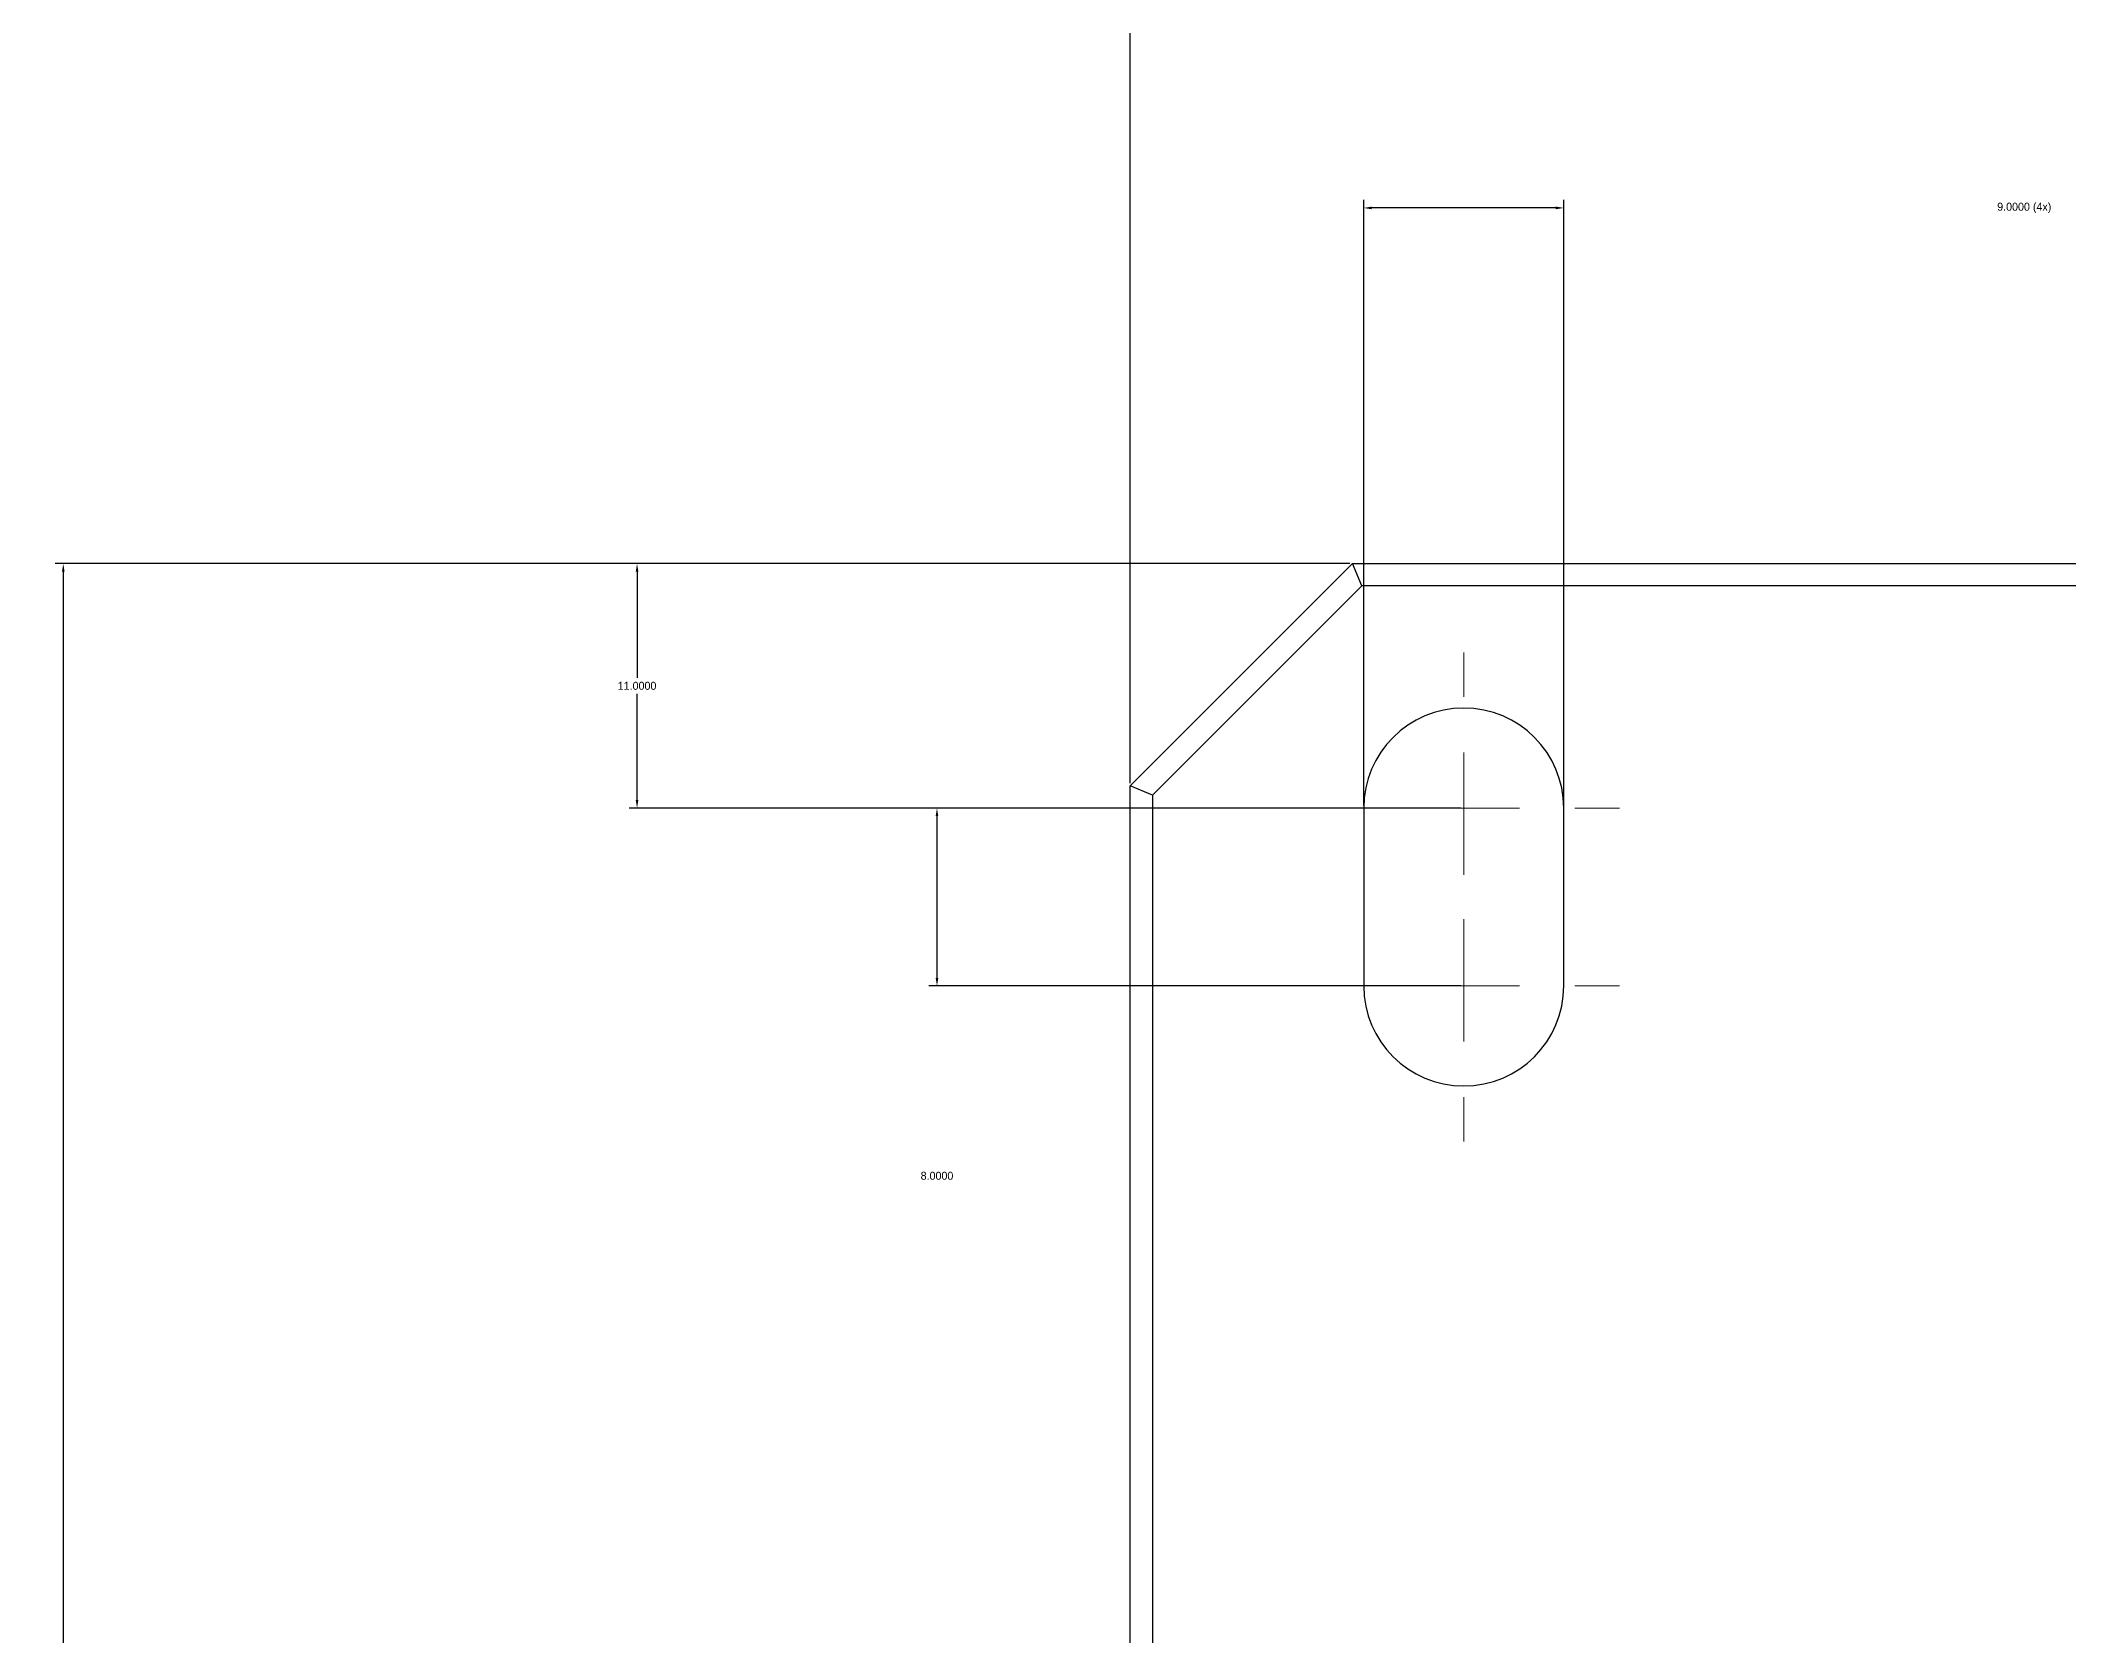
# Model space of a CAD drawing. Header units: millimetres. Extents: x 15 to 913, y -15 to 331.
# Drawn here: x 41.17 to 86.78, y 220.25 to 256.12 of the extents above; entities that cross this region are included whole.
import ezdxf

# ---------------------------------------------------------------- set-up
doc = ezdxf.new("R2010")
doc.units = ezdxf.units.MM
doc.header["$PDSIZE"] = -1
doc.layers.get('0').update_dxf_attribs({"true_color": 0xffffff})
doc.dimstyles.new('QCADDimStyle', dxfattribs={"dimtxt": 3.5, "dimasz": 2.5, "dimexe": 1, "dimexo": 0, "dimgap": 1.524, "dimtad": 1, "dimtoh": 1, "dimdec": 4, "dimzin": 0, "dimdsep": 46, "dimtxsty": 'Standard', "dimcen": 0.09, "dimadec": 0, "dimazin": 0, "dimtfac": 1, "dimtdec": 4, "dimtofl": 0, "dimtmove": 0, "dimatfit": 3, "dimfxl": 1, "dimtolj": 1, "dimtzin": 0, "dimarcsym": 0})

# ---------------------------------------------------------------- blocks, each defined once
blk = doc.blocks.new('*D57')
at = {"color": 0, "linetype": 'Continuous', "lineweight": -2}
for p, q in [((70.622, 244.36), (54.41, 244.36)), ((54.59, 244.18), (54.59, 241.79)), ((54.59, 239.04), (54.59, 241.43)), ((73.122, 238.86), (54.41, 238.86))]:
    blk.add_line(p, q, dxfattribs=at)
at = {"color": 0}
for points in [[(54.62, 244.18), (54.56, 244.18), (54.59, 244.36)], [(54.56, 239.04), (54.62, 239.04), (54.59, 238.86)]]:
    blk.add_solid(points, dxfattribs=at)
at = {"layer": 'Defpoints', "color": 0}
for p in [(70.684, 244.36), (54.59, 238.86), (73.184, 238.86)]:
    blk.add_point(p, dxfattribs=at)
at = {"color": 0, "lineweight": 0, "insert": (54.59, 241.61), "char_height": 0.18, "attachment_point": 5}
blk.add_mtext('\\A1;11.0000', dxfattribs=at)
blk = doc.blocks.new('*D58')
at = {"color": 0, "linetype": 'Continuous', "lineweight": -2}
for p, q in [((73.122, 238.86), (61.156, 238.86)), ((61.336, 238.68), (61.336, 235.04)), ((73.122, 234.86), (61.156, 234.86))]:
    blk.add_line(p, q, dxfattribs=at)
at = {"color": 0}
for points in [[(61.366, 238.68), (61.306, 238.68), (61.336, 238.86)], [(61.306, 235.04), (61.366, 235.04), (61.336, 234.86)]]:
    blk.add_solid(points, dxfattribs=at)
at = {"layer": 'Defpoints', "color": 0}
for p in [(73.184, 238.86), (61.336, 234.86), (73.184, 234.86)]:
    blk.add_point(p, dxfattribs=at)
at = {"color": 0, "lineweight": 0, "insert": (61.336, 230.589), "char_height": 0.18, "attachment_point": 5}
blk.add_mtext('\\A1;8.0000', dxfattribs=at)
blk = doc.blocks.new('*D59')
at = {"color": 0, "linetype": 'Continuous', "lineweight": -2}
for p, q in [((65.684, 239.422), (65.684, 276.54)), ((290.684, 239.422), (290.684, 276.54)), ((65.864, 276.36), (177.477, 276.36)), ((290.504, 276.36), (178.892, 276.36))]:
    blk.add_line(p, q, dxfattribs=at)
at = {"color": 0}
for points in [[(65.864, 276.39), (65.864, 276.33), (65.684, 276.36)], [(290.504, 276.33), (290.504, 276.39), (290.684, 276.36)]]:
    blk.add_solid(points, dxfattribs=at)
at = {"layer": 'Defpoints', "color": 0}
for p in [(290.684, 276.36), (65.684, 239.36), (290.684, 239.36)]:
    blk.add_point(p, dxfattribs=at)
at = {"color": 0, "lineweight": 0, "insert": (178.184, 276.36), "char_height": 0.18, "attachment_point": 5}
blk.add_mtext('\\A1;450.0000', dxfattribs=at)
blk = doc.blocks.new('*D60')
at = {"color": 0, "linetype": 'Continuous', "lineweight": -2}
for p, q in [((70.622, 244.36), (41.504, 244.36)), ((41.684, 244.18), (41.684, 158.04)), ((41.684, 71.54), (41.684, 157.68)), ((70.622, 71.36), (41.504, 71.36))]:
    blk.add_line(p, q, dxfattribs=at)
at = {"color": 0}
for points in [[(41.714, 244.18), (41.654, 244.18), (41.684, 244.36)], [(41.654, 71.54), (41.714, 71.54), (41.684, 71.36)]]:
    blk.add_solid(points, dxfattribs=at)
at = {"layer": 'Defpoints', "color": 0}
for p in [(70.684, 244.36), (41.684, 71.36), (70.684, 71.36)]:
    blk.add_point(p, dxfattribs=at)
at = {"color": 0, "lineweight": 0, "insert": (41.684, 157.86), "char_height": 0.18, "attachment_point": 5}
blk.add_mtext('\\A1;346.0000', dxfattribs=at)
blk = doc.blocks.new('*D69')
at = {"color": 0, "linetype": 'Continuous', "lineweight": -2}
for p, q in [((70.934, 238.922), (70.934, 252.54)), ((75.254, 252.36), (71.114, 252.36)), ((75.434, 238.922), (75.434, 252.54))]:
    blk.add_line(p, q, dxfattribs=at)
at = {"color": 0}
for points in [[(71.114, 252.39), (71.114, 252.33), (70.934, 252.36)], [(75.254, 252.33), (75.254, 252.39), (75.434, 252.36)]]:
    blk.add_solid(points, dxfattribs=at)
at = {"layer": 'Defpoints', "color": 0}
for p in [(70.934, 252.36), (70.934, 238.86), (75.434, 238.86)]:
    blk.add_point(p, dxfattribs=at)
at = {"color": 0, "lineweight": 0, "insert": (85.791, 252.36), "char_height": 0.18, "attachment_point": 5}
blk.add_mtext('\\A1;9.0000 (4x)', dxfattribs=at)
blk = doc.blocks.new('SW_CENTERMARKSYMBOL_35')
at = {"color": 0, "linetype": 'Continuous', "lineweight": 0}
for p, q in [((0, 6.5), (0, 7.5)), ((0, 4), (0, 5.25)), ((-2.5, 4), (-3.5, 4)), ((0, 4), (-1.25, 4)), ((0, 4), (0, 2.75)), ((0, 4), (1.25, 4)), ((2.5, 4), (3.5, 4)), ((0, 2.5), (0, 3.5)), ((0, 1.5), (0, 0.5)), ((0, 0), (0, 1.25)), ((-2.5, 0), (-3.5, 0)), ((0, 0), (-1.25, 0)), ((0, 0), (0, -1.25)), ((0, 0), (1.25, 0)), ((2.5, 0), (3.5, 0)), ((0, -2.5), (0, -3.5))]:
    blk.add_line(p, q, dxfattribs=at)

msp = doc.modelspace()

# ---------------------------------------------------------------- linework, layer by layer
at = {"color": 7, "linetype": 'Continuous', "lineweight": 30, "true_color": 0xffffff}
for p, q in [((65.684446, 239.359799), (70.684441, 244.359794)), ((70.891552, 243.8598), (70.684441, 244.359794)), ((70.684441, 244.359794), (285.684444, 244.359794)), ((70.891552, 243.8598), (66.184439, 239.152687)), ((285.477333, 243.8598), (70.891552, 243.8598)), ((66.184439, 239.152687), (65.684446, 239.359799)), ((65.684446, 76.359796), (65.684446, 239.359799)), ((66.184439, 239.152687), (66.184439, 76.566907)), ((70.934445, 238.859798), (70.934445, 234.859797)), ((75.434439, 234.859797), (75.434439, 238.859798))]:
    msp.add_line(p, q, dxfattribs=at)
for centre, start, end in [((73.184443, 238.859797), 0, 180), ((73.184443, 234.859797), 180, 0)]:
    msp.add_arc(centre, 2.25, start, end, dxfattribs=at)

# ---------------------------------------------------------------- block references
at = {"color": 7, "linetype": 'Continuous', "lineweight": 0, "true_color": 0xffffff}
msp.add_blockref('SW_CENTERMARKSYMBOL_35', (73.184443, 234.859797), dxfattribs=at)

# ---------------------------------------------------------------- dimensions: what is measured, and where the dimension line sits
for base, p1, p2, angle, picture, middle in [((290.684443, 276.359797), (65.684443, 239.359797), (290.684443, 239.359797), 0, '*D59', (178.184443, 276.359797)), ((41.684443, 71.359797), (70.684443, 244.359797), (70.684443, 71.359797), 90, '*D60', (41.684443, 157.859797)), ((54.590422, 238.859797), (70.684443, 244.359797), (73.184443, 238.859797), 90, '*D57', (54.590422, 241.609797)), ((61.336215, 234.859797), (73.184443, 238.859797), (73.184443, 234.859797), 90, '*D58', (61.336215, 230.588854))]:
    dim = msp.add_linear_dim(base=base, p1=p1, p2=p2, angle=angle, dimstyle='QCADDimStyle', override={"dimtxt": 0.18, "dimasz": 0.18, "dimexe": 0.18, "dimexo": 0.0625, "dimgap": 0.09, "dimtad": 0, "dimtih": 1, "dimlfac": 2, "dimtmove": 2}, dxfattribs=at)
    dim.commit()
    dim.dimension.update_dxf_attribs({"geometry": picture, "text_midpoint": middle, "dimtype": 160})
dim = msp.add_linear_dim(base=(70.934443, 252.359797), p1=(75.434443, 238.859797), p2=(70.934443, 238.859797), angle=0, text='<> (4x)', dimstyle='QCADDimStyle', override={"dimtxt": 0.18, "dimasz": 0.18, "dimexe": 0.18, "dimexo": 0.0625, "dimgap": 0.09, "dimtad": 0, "dimtih": 1, "dimlfac": 2, "dimtmove": 2}, dxfattribs=at)
dim.commit()
dim.dimension.update_dxf_attribs({"geometry": '*D69', "text_midpoint": (85.79138, 252.359797), "dimtype": 160})

doc.saveas('drawing.dxf')
